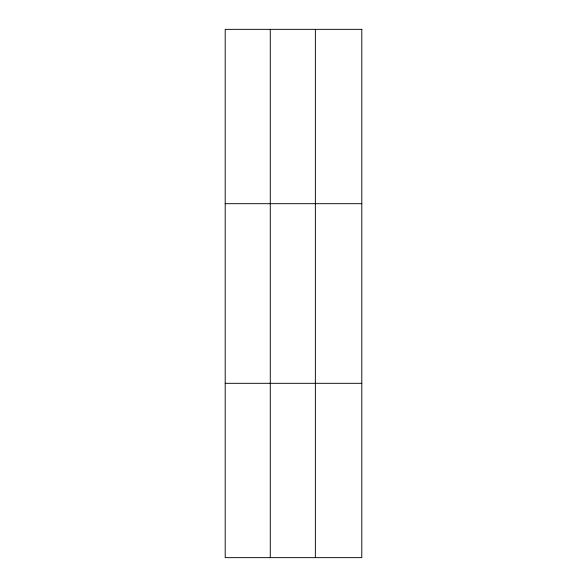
<?xml version="1.0" encoding="UTF-8"?>
<svg xmlns="http://www.w3.org/2000/svg" width="587" height="587" viewBox="0 0 587 587"><rect width="100%" height="100%" fill="white"/><g stroke="black" fill="none" stroke-linecap="round" stroke-linejoin="round"><path stroke-width="0.88" d="M270.277 29.35L270.277 557.65M315.358 29.35L315.358 557.65M225.203 203.689L361.797 203.689M225.203 383.311L361.797 383.311M361.797 29.35L361.797 557.65L225.203 557.65L225.203 29.35L361.797 29.35"/></g></svg>
